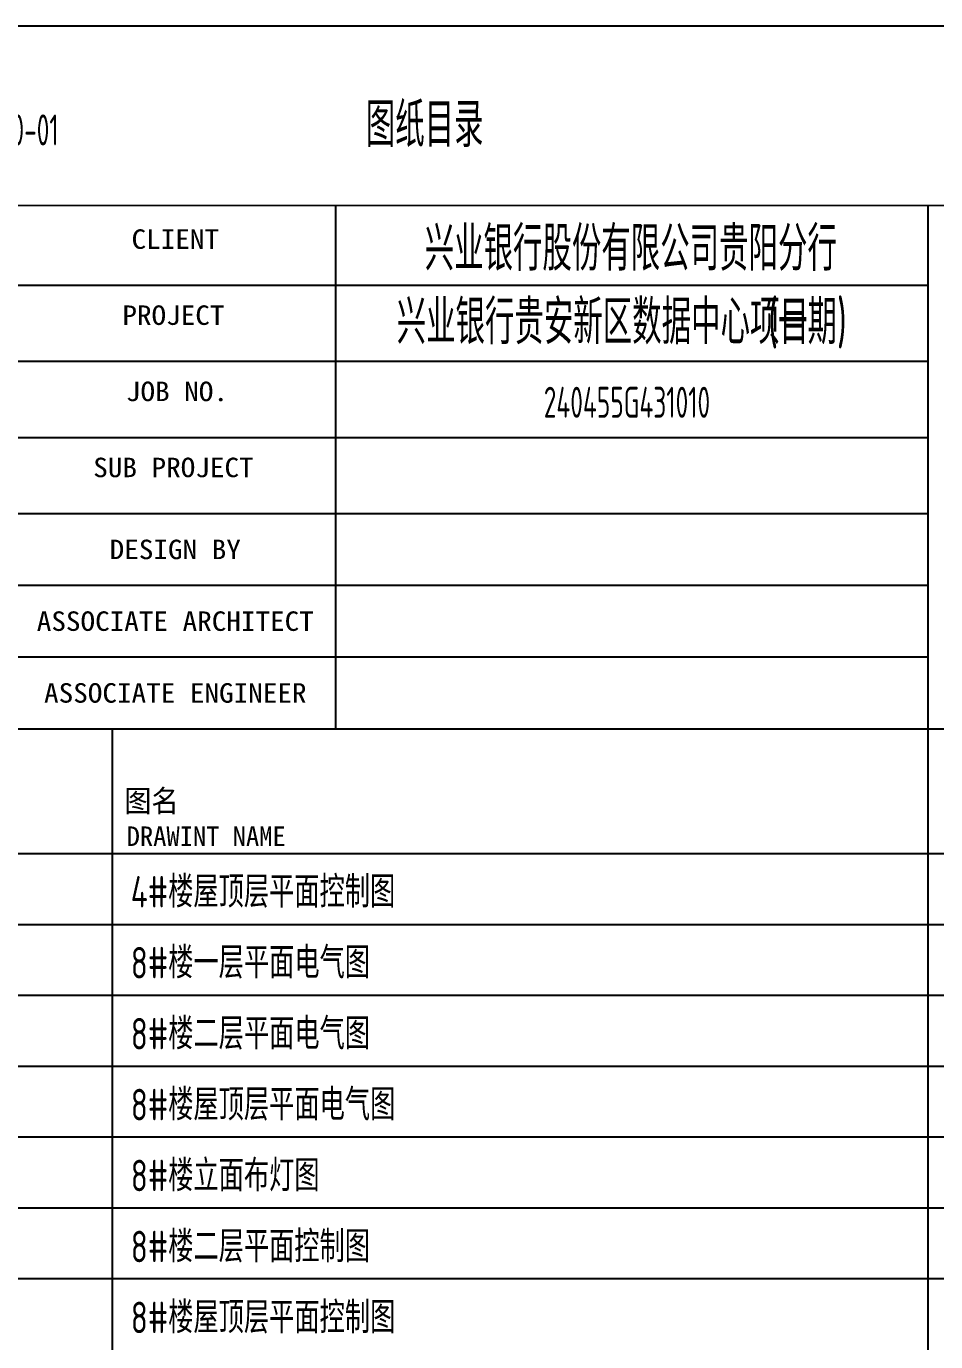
# Paper-space layout 'FL-00-01 图纸目录' of a CAD drawing. Header units: millimetres. Extents: x 107 to 527, y 93 to 390.
# Drawn here: x 201.1 to 303.8, y 241.3 to 389.9 of the extents above; entities that cross this region are included whole.
import ezdxf
from ezdxf.enums import TextEntityAlignment as Align

# ---------------------------------------------------------------- set-up
doc = ezdxf.new("R2010")
doc.units = ezdxf.units.MM
doc.header["$MEASUREMENT"] = 0
for name, color, linetype in [('00-设计说明', 4, 'CONTINUOUS'), ('0E-TK-K', 11, 'CONTINUOUS'), ('2017_11-sheet-R-1$0$C-SHET-TTLB', 11, 'CONTINUOUS'), ('C-SHET-SHBD', 4, 'CONTINUOUS'), ('C-SHET-TTLB', 11, 'CONTINUOUS'), ('通-图框-文字', 4, 'CONTINUOUS'), ('通-图框-标题块', 11, 'CONTINUOUS')]:
    doc.layers.add(name, color=color, linetype=linetype)
doc.styles.add('2017_11-sheet-R-1$0$SHEET-ECADI', font='', dxfattribs={"width": 0.7})
doc.styles.add('SHEET-ECADI', font='', dxfattribs={"width": 0.7})
doc.styles.add('XD-2008', font='xd-hzs.shx', dxfattribs={"width": 0.7, "bigfont": 'xd-hztxt.shx'})
doc.styles.add('XD2008', font='xd-hzs.shx', dxfattribs={"width": 0.7, "bigfont": 'xd-hztxt.shx'})
doc.styles.add('仿宋', font='geniso.shx', dxfattribs={"bigfont": 'HZTXT.shx'})
doc.styles.get('2017_11-sheet-R-1$0$SHEET-ECADI').set_extended_font_data('SimHei')
doc.styles.get('SHEET-ECADI').set_extended_font_data('SimHei')

psp = doc.layouts.new('FL-00-01 图纸目录')

# ---------------------------------------------------------------- linework, layer by layer
at = {"layer": '0E-TK-K'}
psp.add_line((113.94, 310.51), (517.94, 310.51), dxfattribs=at)
at = {"layer": '通-图框-标题块', "color": 8}
for p, q in [((526.94, 389.86), (106.94, 389.86)), ((236.04, 369.62), (236.04, 310.51)), ((163.87, 360.62), (302.94, 360.62)), ((163.87, 352.02), (302.94, 352.02)), ((163.87, 343.42), (302.94, 343.42)), ((163.87, 334.82), (302.94, 334.82)), ((163.87, 326.72), (302.94, 326.72)), ((163.87, 318.62), (302.94, 318.62)), ((210.87, 112.37), (210.87, 310.51)), ((302.94, 310.51), (302.94, 112.37)), ((517.94, 296.37), (113.94, 296.37)), ((517.94, 288.37), (113.94, 288.37)), ((517.94, 280.37), (113.94, 280.37)), ((517.94, 272.37), (113.94, 272.37)), ((517.94, 264.37), (113.94, 264.37)), ((517.94, 256.37), (113.94, 256.37)), ((517.94, 248.37), (113.94, 248.37))]:
    psp.add_line(p, q, dxfattribs=at)
at = {"layer": '通-图框-标题块'}
psp.add_line((302.94, 369.62), (302.94, 310.51), dxfattribs=at)
at = {"layer": '通-图框-标题块', "const_width": 0.2}
psp.add_lwpolyline([(113.94, 369.62), (517.94, 369.62), (517.94, 112.37), (113.94, 112.37), (113.94, 369.62)], dxfattribs=at)

# ---------------------------------------------------------------- texts
at = {"layer": '00-设计说明', "style": '仿宋', "width": 0.8}
for s, height, p in [('4#楼屋顶层平面控制图', 3.5614, (212.92, 290.32)), ('8#楼一层平面电气图', 3.561, (212.92, 282.31)), ('8#楼二层平面电气图', 3.561, (212.92, 274.29)), ('8#楼屋顶层平面电气图', 3.5614, (212.92, 266.28)), ('8#楼立面布灯图', 3.561, (212.92, 258.27)), ('8#楼二层平面控制图', 3.561, (212.92, 250.25)), ('8#楼屋顶层平面控制图', 3.5614, (212.92, 242.24))]:
    psp.add_text(s, height=height, dxfattribs=at).set_placement(p)
at = {"layer": '0E-TK-K', "style": 'SHEET-ECADI', "width": 0.9}
psp.add_text('图名', height=2.5, dxfattribs=at).set_placement((212.19, 301.11))
at = {"layer": '0E-TK-K', "style": 'SHEET-ECADI'}
psp.add_text('DRAWINT NAME', height=2.2, dxfattribs=at).set_placement((212.46, 297.28))
at = {"layer": '2017_11-sheet-R-1$0$C-SHET-TTLB', "style": '2017_11-sheet-R-1$0$SHEET-ECADI', "width": 1.1}
for s, p in [('CLIENT', (217.95, 365.82)), ('PROJECT', (217.74, 357.23)), ('JOB NO.', (218.14, 348.62)), ('SUB PROJECT', (217.74, 340.03))]:
    psp.add_text(s, height=2.2, dxfattribs=at).set_placement(p, align=Align.MIDDLE_CENTER)
at = {"layer": 'C-SHET-SHBD', "style": 'XD2008', "width": 0.7, "flags": 1}
psp.add_attdef('FL-00-01', text='', height=3.5, dxfattribs=at).set_placement((199.19, 378.15), align=Align.MIDDLE_CENTER)
at = {"layer": 'C-SHET-SHBD', "style": 'XD2008', "width": 0.7}
psp.add_attdef('240455G431010', text='', height=3.5, dxfattribs=at).set_placement((268.95, 347.39), align=Align.MIDDLE_CENTER)
at = {"layer": 'C-SHET-TTLB', "style": 'SHEET-ECADI', "width": 1.1}
for s, p in [('DESIGN BY', (217.95, 330.77)), ('ASSOCIATE ARCHITECT', (217.95, 322.67)), ('ASSOCIATE ENGINEER', (217.95, 314.56))]:
    psp.add_text(s, height=2.2, dxfattribs=at).set_placement(p, align=Align.MIDDLE_CENTER)
at = {"layer": '通-图框-文字', "style": 'XD-2008', "width": 0.7, "flags": 1}
psp.add_attdef('图纸目录', text='', height=5, dxfattribs=at).set_placement((246.11, 378.73), align=Align.MIDDLE_CENTER)
at = {"layer": '通-图框-文字', "style": 'XD-2008', "width": 0.7}
for tag, p in [('兴业银行股份有限公司贵阳分行', (269.38, 364.75)), ('兴业银行贵安新区数据中心项目', (266.22, 356.45)), ('(一期)', (289.34, 356.45))]:
    psp.add_attdef(tag, text='', height=5, dxfattribs=at).set_placement(p, align=Align.MIDDLE_CENTER)

doc.saveas('drawing.dxf')
